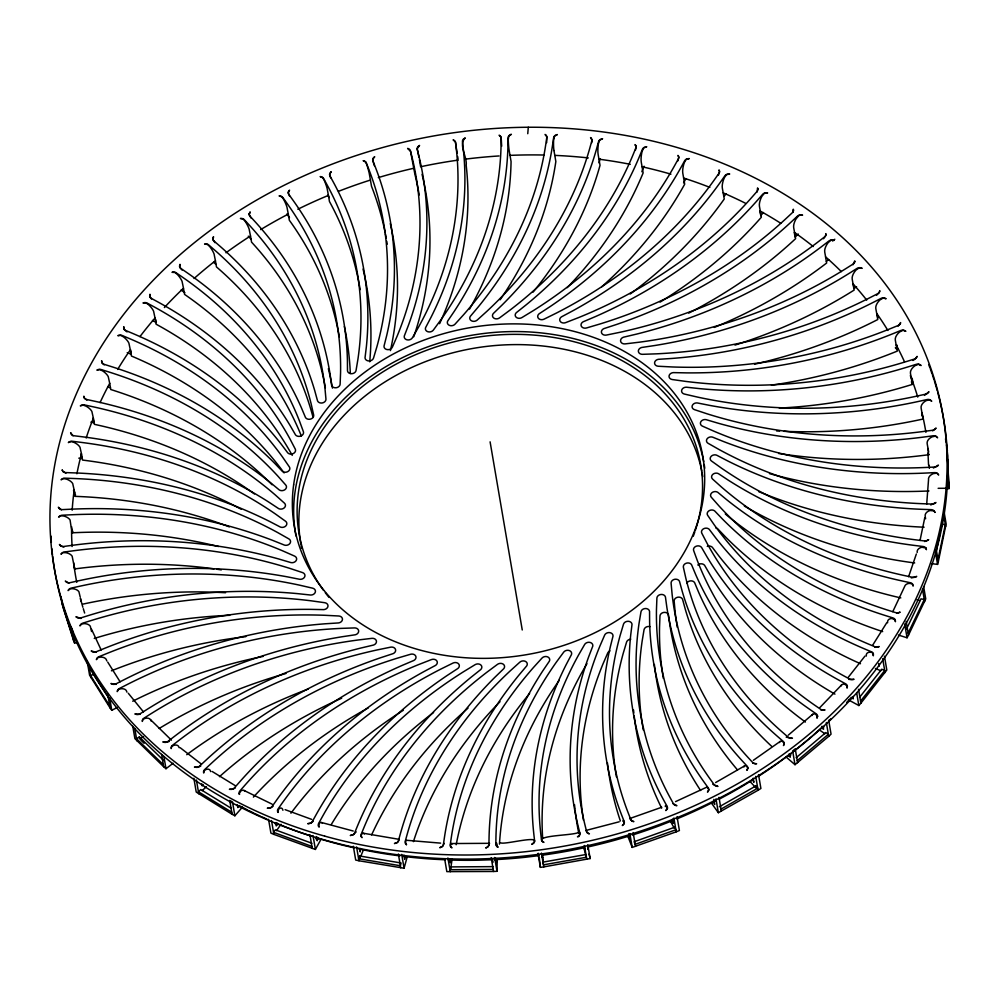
<?xml version="1.0" encoding="UTF-8"?>
<svg xmlns="http://www.w3.org/2000/svg" width="999" height="999" viewBox="0 0 999 999"><rect width="100%" height="100%" fill="white"/><g stroke="black" fill="none" stroke-linecap="round" stroke-linejoin="round"><path stroke-width="1.5" d="M218.556 546.528A430.032 344.343 -9.7 0 0 72.627 532.779L72.627 531.043M63.948 547.027L60.714 545.953L59.416 544.443L60.702 545.841A4.333 3.472 -9.7 0 0 63.849 546.453L70.991 545.491A437 349.912 -9.7 0 1 278.871 559.028L291.009 562.612A4.333 3.472 -9.7 0 0 296.228 560.464A4.333 3.472 -9.7 0 0 294.655 556.131L282.63 550.836A430.057 344.368 -9.7 0 0 69.53 514.86L62.375 515.209A4.333 3.472 -9.7 0 0 59.303 516.383L58.604 517.132L61.001 515.721L63.936 516.058A11.701 6.931 1 0 1 70.08 519.992L71.553 529.895A431.181 345.267 -9.7 0 0 72.115 546.515M123.726 328.559L123.739 326.648L124.151 329.458L127.048 331.905M873.326 653.783L873.301 655.606L873.326 653.783A4.333 3.472 -9.7 0 0 871.353 651.76L865.196 649.175A437 349.912 -9.7 0 1 715.958 538.236L709.265 529.37A4.333 3.472 -9.7 0 0 703.708 528.708A4.333 3.472 -9.7 0 0 701.773 533.154L707.105 543.419A430.057 344.368 -9.7 0 0 844.055 675.998L849.787 679.12A4.333 3.472 -9.7 0 0 852.984 679.582L854.07 679.27L848.825 679.432M492.944 862.487L492.969 861.088M444.73 859.34L446.828 871.628L493.556 871.478L497.002 871.303L497.227 858.603M946.09 488.736L949 488.586L947.077 448.052M854.732 261.9L854.757 260.876L853.046 264.735M249.263 213.686L250.175 211.888L249.226 214.673L250.936 217.944M712.749 784.215A11.701 2.56 62.9 0 1 713.736 784.752L717.981 786.388L716.857 786.275A4.333 3.472 -9.7 0 1 714.26 784.777L710.764 779.932A430.057 344.368 -9.7 0 1 656.468 609.502L656.905 598.039A4.333 3.472 -9.7 0 1 660.851 594.492A4.333 3.472 -9.7 0 1 665.434 596.952L666.882 607.529A437 349.912 -9.7 0 0 742.931 761.613L747.065 766.096A4.333 3.472 -9.7 0 1 747.789 768.656L746.852 770.354L747.864 767.919L746.415 766.146A11.701 3.234 57.7 0 0 743.993 766.932M527.759 133.716L528.296 127.248M793.518 210.215L793.306 209.216L793.056 212.2M926.697 504.145L928.521 479.882A11.701 6.931 1 0 1 933.316 473.613L936.75 473.164L938.685 475.012L937.599 473.501A4.333 3.472 -9.7 0 0 934.564 472.627L927.409 472.977A437 349.912 -9.7 0 1 724.025 441.733L712.512 437.112A4.333 3.472 -9.7 0 0 707.092 438.823A4.333 3.472 -9.7 0 0 708.079 443.294L719.255 449.625A430.057 344.368 -9.7 0 0 924.887 503.808L931.992 504.07A4.333 3.472 -9.7 0 0 935.176 503.146L935.963 502.497L930.756 504.945M229.358 526.885A430.032 344.343 -9.7 0 0 75.25 496.353L75.474 494.617M61.401 509.865L58.342 507.23L59.441 508.741A4.333 3.472 -9.7 0 0 62.462 509.615L69.63 509.265A437 349.912 -9.7 0 1 273.002 540.509L284.528 545.129A4.333 3.472 -9.7 0 0 289.947 543.419A4.333 3.472 -9.7 0 0 288.948 538.948L277.784 532.617A430.057 344.368 -9.7 0 0 72.153 478.434L65.035 478.171A4.333 3.472 -9.7 0 0 61.863 479.095L61.076 479.795L63.661 478.571L66.596 479.158A11.701 6.781 8.3 0 1 72.702 483.541L74.188 490.209L73.751 493.481A431.181 345.267 -9.7 0 0 72.165 510.189M74.75 492.12L74.351 494.917L73.564 490.309M493.256 866.633L450.324 866.907L449.912 869.704L493.206 869.43M452.122 859.04L450.674 868.955L450.324 866.907M847.339 686.038L847.077 687.836L847.339 686.038A4.333 3.472 -9.7 0 0 845.654 683.84L839.922 680.706A437 349.912 -9.7 0 1 706.98 556.83L701.523 547.377A4.333 3.472 -9.7 0 0 696.128 546.241A4.333 3.472 -9.7 0 0 693.643 550.536L697.589 561.276A430.057 344.368 -9.7 0 0 815.584 705.794L820.841 709.415A4.333 3.472 -9.7 0 0 823.938 710.164L825.049 709.939L820.941 710.002M931.38 563.623L937.561 564.398L938.323 561.625L946.115 523.788L944.018 511.5M288.424 191.858L289.548 190.135L288.274 192.832L289.635 196.254M591.67 142.882L591.92 141.421M140.21 714.347L134.865 713.91L136.888 714.547A4.333 3.472 -9.7 0 0 140.11 713.773L145.966 710.077A437 349.912 -9.7 0 1 342.095 636.75L355.282 634.777A4.333 3.472 -9.7 0 0 358.653 630.869A4.333 3.472 -9.7 0 0 354.558 627.921L340.434 628.408A430.057 344.368 -9.7 0 0 125.712 685.277L119.455 688.473A4.333 3.472 -9.7 0 0 117.407 690.696L117.245 691.608L118.406 689.522L120.842 688.773A11.701 6.531 -35.8 0 1 126.299 690.546L126.948 692.157M924.749 517.807L920.017 540.496M673.064 803.708L676.91 805.681L675.824 805.519A4.333 3.472 -9.7 0 1 673.463 803.795L670.641 798.638A430.057 344.368 -9.7 0 1 639.073 623.201L640.996 611.75A4.333 3.472 -9.7 0 1 645.342 608.528A4.333 3.472 -9.7 0 1 649.55 611.388L649.612 622.115A437 349.912 -9.7 0 0 704.745 783.016L708.241 787.861A4.333 3.472 -9.7 0 1 708.628 790.496L707.479 792.132L708.815 789.759L707.717 787.836A11.701 2.56 62.9 0 0 706.068 787.487L675.536 801.635M936.2 551.61L940.022 533.478M940.658 530.457L941.932 524.413L945.366 524.537L937.974 559.577M900.374 323.601L900.636 322.59L898.151 326.124M65.959 473.164L62.999 471.553L62.1 469.855L62.974 471.453A4.333 3.472 -9.7 0 0 65.859 472.589L72.964 472.839A437 349.912 -9.7 0 1 269.605 521.453L280.382 527.06A4.333 3.472 -9.7 0 0 285.951 525.811A4.333 3.472 -9.7 0 0 285.552 521.241L275.349 513.936A430.057 344.368 -9.7 0 0 79.445 442.157L72.465 441.283A4.333 3.472 -9.7 0 0 69.206 441.933L68.344 442.569L71.079 441.57L73.988 442.382A11.701 6.568 15.5 0 1 79.995 447.24L81.481 453.933L80.619 457.18A431.181 345.267 -9.7 0 0 76.898 473.776M635.551 149.987L636.026 146.329L635.014 144.593L635.651 145.417M401.123 862.986L400.362 865.758L358.604 858.715L359.715 856.006L399.588 862.736M353.321 846.228L355.694 860.052L358.953 860.763L404.071 868.218L407.167 857.03M598.975 162.849L600.137 158.654M817.532 716.146L817.032 717.931L817.532 716.146A4.333 3.472 -9.7 0 0 816.146 713.798L810.901 710.177A437 349.912 -9.7 0 1 695.729 574.7L691.57 564.772A4.333 3.472 -9.7 0 0 686.388 563.174A4.333 3.472 -9.7 0 0 683.378 567.257L685.876 578.371A430.057 344.368 -9.7 0 0 783.641 733.254L788.361 737.324A4.333 3.472 -9.7 0 0 791.32 738.336L792.444 738.211L787.587 737.462A11.701 3.859 52.5 0 0 786.188 737.187M200.737 766.108L197.765 767.319L194.443 767.095L196.616 767.369A4.333 3.472 -9.7 0 0 199.613 766.071L204.483 761.525A437 349.912 -9.7 0 1 380.519 657.767L393.107 653.633A4.333 3.472 -9.7 0 0 395.467 649.313A4.333 3.472 -9.7 0 0 390.634 647.165L376.723 650.024A430.057 344.368 -9.7 0 0 177.984 741.083L172.602 745.217A4.333 3.472 -9.7 0 0 171.141 747.702L171.204 748.601L171.753 746.415L173.814 745.329A11.701 5.857 -49.2 0 1 178.609 746.39L179.121 747.689M116.196 684.39L110.901 683.503L112.812 684.315A4.333 3.472 -9.7 0 0 116.096 683.803L122.34 680.606A437 349.912 -9.7 0 1 325.349 623.776L338.611 622.926A4.333 3.472 -9.7 0 0 342.457 619.305A4.333 3.472 -9.7 0 0 338.798 615.996L324.787 615.284A430.057 344.368 -9.7 0 0 105.569 654.02L98.988 656.693A4.333 3.472 -9.7 0 0 96.678 658.753L96.404 659.652L97.84 657.654L100.437 657.105A11.701 6.756 -28.7 0 1 106.144 659.265L106.806 660.913M916.333 554.02L908.615 576.66M489.023 845.029L487.637 847.09L485.676 847.976L487.624 846.977A4.333 3.472 -9.7 0 0 488.936 844.455L489.035 838.648A437 349.912 -9.7 0 1 542.782 670.891L549.363 661.176A4.333 3.472 -9.7 0 0 547.639 656.892A4.333 3.472 -9.7 0 0 542.045 658.029L533.379 667.594A430.057 344.368 -9.7 0 0 451.098 838.898L450.249 844.692A4.333 3.472 -9.7 0 0 451.148 847.214L451.96 847.851L450.599 846.64L450.574 844.48A11.701 1.773 -87.9 0 1 451.935 844.28M629.957 818.531A11.701 1.149 72.8 0 1 630.481 819.255L631.955 821.028L633.903 821.578L632.866 821.428A4.333 3.472 -9.7 0 1 630.731 819.392L628.621 813.985A430.057 344.368 -9.7 0 1 620.142 635.451L623.513 624.15A4.333 3.472 -9.7 0 1 628.234 621.291A4.333 3.472 -9.7 0 1 632.005 624.5L630.681 635.264A437 349.912 -9.7 0 0 664.298 801.223L667.12 806.38A4.333 3.472 -9.7 0 1 667.157 809.053L665.821 810.576L667.469 808.328L666.72 806.293A11.701 1.861 67.9 0 0 665.309 806.593M677.934 160.839L678.783 157.23L677.984 155.394L678.521 156.281A4.333 3.472 -9.7 0 1 678.371 158.853L675.361 164.286A430.057 344.368 -9.7 0 1 533.578 310.464L521.878 317.595A4.333 3.472 -9.7 0 1 516.246 317.307A4.333 3.472 -9.7 0 1 516.296 312.699L526.098 304.882A437 349.912 -9.7 0 0 640.072 154.995L642.382 149.375A4.333 3.472 -9.7 0 1 644.555 147.228L646.753 146.753L643.656 147.964L642.082 151.398A11.701 3.134 -77.9 0 0 641.233 161.963L643.131 172.914A437 349.912 -9.7 0 1 567.182 287.687M915.221 359.003L917.082 356.393L916.682 357.28A4.333 3.472 -9.7 0 1 914.147 359.128L907.304 361.263A430.057 344.368 -9.7 0 1 685.988 381.443L672.252 379.533A4.333 3.472 -9.7 0 1 669.068 375.924A4.333 3.472 -9.7 0 1 673.326 372.615L686.525 372.877A437 349.912 -9.7 0 0 894.18 333.191L900.761 330.507A4.333 3.472 -9.7 0 1 904.07 330.282L905.856 331.268L903.009 330.294L899.637 331.955A11.701 6.756 -28.7 0 0 895.304 340.122L897.252 351.111A437 349.912 -9.7 0 1 771.415 385.189M72.989 435.801L70.629 432.692L71.291 434.378A4.333 3.472 -9.7 0 0 73.988 435.751L80.969 436.613A437 349.912 -9.7 0 1 268.731 502.06L278.634 508.603A4.333 3.472 -9.7 0 0 284.29 507.817A4.333 3.472 -9.7 0 0 284.478 503.196L275.362 495.017A430.057 344.368 -9.7 0 0 91.321 406.406L84.553 404.945A4.333 3.472 -9.7 0 0 81.256 405.319L80.32 405.881L83.179 405.107L86.039 406.156A11.701 6.269 22.3 0 1 91.883 411.463L93.369 418.194L92.095 421.366A431.181 345.267 -9.7 0 0 86.176 437.987M419.205 194.967A430.032 344.343 -9.7 0 0 414.922 174.388L410.564 151.436L407.629 148.401L408.628 148.739A4.333 3.472 -9.7 0 1 410.464 150.849L411.85 156.443A430.057 344.368 -9.7 0 1 397.152 336.114L392.357 347.165A4.333 3.472 -9.7 0 1 387.337 349.625A4.333 3.472 -9.7 0 1 384.028 346.079L386.725 335.414A437 349.912 -9.7 0 0 375 166.209L372.889 160.802A4.333 3.472 -9.7 0 1 373.189 158.129L374.712 156.706L372.827 159.178L373.464 162.787A11.701 1.161 72.7 0 1 374.375 165.722M752.796 763.124L756.618 763.773L755.494 763.798A4.333 3.472 -9.7 0 1 752.697 762.537L748.576 758.054A430.057 344.368 -9.7 0 1 672.127 594.505L671.091 583.154A4.333 3.472 -9.7 0 1 674.587 579.32A4.333 3.472 -9.7 0 1 679.495 581.356L682.317 591.67A437 349.912 -9.7 0 0 778.446 737.237L783.166 741.32A4.333 3.472 -9.7 0 1 784.227 743.78L783.503 745.554L784.178 743.056L782.404 741.445A11.701 3.859 52.4 0 0 779.532 742.544M360.627 856.68L363.449 849.812M641.845 171.716L644.093 166.234M898.426 635.064L907.055 637.774L908.503 635.152L925.736 598.876L923.638 586.588M757.155 191.97L757.567 187.887L757.879 188.861M398.951 840.371L397.465 842.407L394.443 843.543L396.591 842.969A4.333 3.472 -9.7 0 0 398.476 840.571L400.062 834.827A437 349.912 -9.7 0 1 494.93 677.235L503.758 668.693A4.333 3.472 -9.7 0 0 503.209 664.148A4.333 3.472 -9.7 0 0 497.527 664.323L486.725 672.364A430.057 344.368 -9.7 0 0 363.499 828.658L361.188 834.277A4.333 3.472 -9.7 0 0 361.401 836.937L362.025 837.649L361.026 835.664L361.8 834.103A11.701 3.134 -77.8 0 1 364.26 834.04M906.355 629.345L921.003 598.838L924.275 599.537L908.153 633.104M718.356 175.325L719.555 171.778L718.98 169.93L719.417 170.817A4.333 3.472 -9.7 0 1 718.918 173.376L715.247 178.571A430.057 344.368 -9.7 0 1 556.455 313.037L543.993 319.193A4.333 3.472 -9.7 0 1 538.473 318.406A4.333 3.472 -9.7 0 1 539.11 313.798L549.8 306.805A437 349.912 -9.7 0 0 681.63 166.259L684.627 160.814A4.333 3.472 -9.7 0 1 687.062 158.853L689.285 158.579L686.088 159.515L684.203 162.812A11.701 3.759 -72.6 0 0 682.792 173.202L684.69 184.178A437 349.912 -9.7 0 1 601.698 286.838M892.794 611.638L904.669 586.438A11.701 6.269 22.3 0 1 909.09 583.354L912.149 583.778L913.173 586.076L912.736 584.328A4.333 3.472 -9.7 0 0 910.264 582.717L903.483 581.256A437 349.912 -9.7 0 1 726.673 499.7L717.744 492.295A4.333 3.472 -9.7 0 0 712.062 492.607A4.333 3.472 -9.7 0 0 711.276 497.215L719.218 506.193A430.057 344.368 -9.7 0 0 889.36 610.651L895.866 612.687A4.333 3.472 -9.7 0 0 899.162 612.599L900.161 612.112L896.99 613.211M457.092 153.172L455.407 142.008L453.109 139.872L454.07 140.31A4.333 3.472 -9.7 0 1 455.594 142.582L456.243 148.314A430.057 344.368 -9.7 0 1 418.531 327.135L412.375 337.799A4.333 3.472 -9.7 0 1 407.093 339.847A4.333 3.472 -9.7 0 1 404.295 336.014L408.329 325.549A437 349.912 -9.7 0 0 418.631 154.957L417.232 149.363A4.333 3.472 -9.7 0 1 417.882 146.703L419.568 145.417L417.22 148.764L418.931 157.243M80.944 618.481L75.924 616.733L77.56 617.844A4.333 3.472 -9.7 0 0 80.844 617.894L87.687 615.771A437 349.912 -9.7 0 1 297.714 593.643L310.701 595.042A4.333 3.472 -9.7 0 0 315.334 592.082A4.333 3.472 -9.7 0 0 312.662 588.186L299.363 585.114A430.057 344.368 -9.7 0 0 78.372 586.525L71.341 588.074A4.333 3.472 -9.7 0 0 68.594 589.722L68.107 590.609L70.055 588.823L72.877 588.698A11.701 7.005 -13.9 0 1 78.921 591.72L80.207 597.077M317.607 837.399L317.232 840.758L316.521 836.588M268.556 819.317L270.916 833.141L273.888 834.39L315.397 849.437L321.253 838.848M683.578 182.867L685.776 178.883M586.95 663.686L581.568 673.026A430.032 344.343 -9.7 0 0 542.657 838.361M886.675 622.852L872.664 645.204M932.654 430.856L936.075 428.047L935.476 428.858A4.333 3.472 -9.7 0 1 932.554 430.269L925.424 431.218A430.057 344.368 -9.7 0 1 707.18 413.848L694.455 409.64A4.333 3.472 -9.7 0 1 692.319 405.494A4.333 3.472 -9.7 0 1 697.265 402.934L709.902 405.432A437 349.912 -9.7 0 0 920.004 401.111L927.035 399.563A4.333 3.472 -9.7 0 1 930.269 399.9L931.742 401.173L929.282 399.725L925.811 400.799A11.701 7.005 -13.9 0 0 921.115 408.042L923.064 419.031A437 349.912 -9.7 0 1 784.128 431.306M501.71 146.179A11.701 1.049 87.2 0 1 501.348 140.197L500.998 137.238L499.1 135.215L499.987 135.727A4.333 3.472 -9.7 0 1 501.198 138.124L501.098 143.931A430.057 344.368 -9.7 0 1 440.771 319.955L433.329 330.12A4.333 3.472 -9.7 0 1 427.859 331.73A4.333 3.472 -9.7 0 1 425.586 327.647L430.919 317.495A437 349.912 -9.7 0 0 463.124 147.39L462.475 141.658A4.333 3.472 -9.7 0 1 463.449 139.048L465.284 137.899C457.917 144.418 467.47 157.03 466.183 165.31A437 349.912 -9.7 0 1 439.61 323.676M104.171 364.885L101.848 362.587L101.623 360.689L101.823 362.475A4.333 3.472 -9.7 0 0 104.071 364.31L110.564 366.346A437 349.912 -9.7 0 1 274.488 463.124L282.342 471.303A4.333 3.472 -9.7 0 0 287.999 471.478A4.333 3.472 -9.7 0 0 289.373 466.933L282.692 457.242A430.057 344.368 -9.7 0 0 128.297 338.087L122.153 335.489A4.333 3.472 -9.7 0 0 118.881 335.289L117.832 335.689L120.842 335.402L123.514 336.913A11.701 5.482 35.2 0 1 128.883 343.082L130.332 349.862L128.297 352.809A431.181 345.267 -9.7 0 0 117.645 369.443M276.81 822.614L277.16 824.662L276.273 825.911L275.924 823.863M276.548 830.619L281.019 824.275M724.2 196.328L725.986 193.794M848.688 699.999L858.84 705.531L860.901 703.171L886.812 670.042L884.452 656.218M796.615 217.982L799.337 215.272L802.597 215.147L800.411 214.872A4.333 3.472 -9.7 0 0 797.414 216.171L792.544 220.717A437 349.912 -9.7 0 1 616.52 324.475L603.92 328.609A4.333 3.472 -9.7 0 0 601.573 332.929A4.333 3.472 -9.7 0 0 606.393 335.077L620.317 332.217A430.057 344.368 -9.7 0 0 819.043 241.159L824.437 237.025A4.333 3.472 -9.7 0 0 825.898 234.54L825.823 233.641L825.711 235.627L823.538 238.761M68.931 583.104L65.297 581.093L66.771 582.342A4.333 3.472 -9.7 0 0 70.005 582.679L77.023 581.131A437 349.912 -9.7 0 1 287.138 576.81L299.775 579.308A4.333 3.472 -9.7 0 0 304.72 576.748A4.333 3.472 -9.7 0 0 302.585 572.602L289.86 568.394A430.057 344.368 -9.7 0 0 71.616 551.023L64.473 551.972A4.333 3.472 -9.7 0 0 61.551 553.384L60.951 554.195L63.149 552.609L66.034 552.709A11.701 7.005 -6.4 0 1 72.153 556.181L74.7 568.931A430.032 344.343 -9.7 0 1 214.061 568.843M864.959 656.106L848.251 677.31M933.416 468.032L938.423 465.109L937.724 465.859A4.333 3.472 -9.7 0 1 934.664 467.033L927.497 467.382A430.057 344.368 -9.7 0 1 714.397 431.406L702.384 426.111A4.333 3.472 -9.7 0 1 700.811 421.778A4.333 3.472 -9.7 0 1 706.018 419.63L718.169 423.214A437 349.912 -9.7 0 0 926.048 436.75L933.178 435.789A4.333 3.472 -9.7 0 1 936.325 436.401L937.611 437.799L935.414 436.138L931.942 436.9A11.701 7.005 -6.5 0 0 927.159 443.668L928.583 451.598M859.702 697.19L881.73 669.255L884.702 670.504L860.551 701.123M546.678 142.657A11.701 1.773 -87.9 0 1 546.765 139.61L546.728 136.638L545.079 134.44L545.891 135.027A4.333 3.472 -9.7 0 1 546.778 137.55L545.929 143.344A430.057 344.368 -9.7 0 1 463.661 314.648L454.995 324.213A4.333 3.472 -9.7 0 1 449.388 325.349A4.333 3.472 -9.7 0 1 447.677 321.066L454.245 311.351A437 349.912 -9.7 0 0 508.004 143.594L508.104 137.787A4.333 3.472 -9.7 0 1 509.415 135.265L511.363 134.266L508.741 136.189L508.241 139.86A11.701 1.049 87.2 0 0 509.178 150.574L511.063 161.513A437 349.912 -9.7 0 1 469.567 309.091M123.714 328.459A4.333 3.472 -9.7 0 0 125.687 330.482L131.831 333.067A437 349.912 -9.7 0 1 281.081 444.006L287.774 452.872A4.333 3.472 -9.7 0 0 293.331 453.534A4.333 3.472 -9.7 0 0 295.267 449.088L289.922 438.823A430.057 344.368 -9.7 0 0 152.984 306.243L147.253 303.122A4.333 3.472 -9.7 0 0 144.043 302.66L142.969 302.972L146.004 302.922L148.526 304.658A11.701 4.995 41.2 0 1 153.596 311.226L155.02 318.032L152.622 320.816A431.181 345.267 -9.7 0 0 139.972 336.588M238.811 806.38L237.787 807.554L237.312 804.782M193.868 778.246L196.229 792.07L232.105 814.272L234.865 815.783L242.457 807.117M760.614 215.722L763.411 212.537M853.296 696.478L851.922 698.051L853.296 698.801L852.946 696.753M841.707 684.814L820.004 707.417M313.149 821.29L311.001 823.076L307.754 823.7L309.977 823.388A4.333 3.472 -9.7 0 0 312.4 821.428L315.409 815.983A437 349.912 -9.7 0 1 447.24 675.436L457.929 668.443A4.333 3.472 -9.7 0 0 458.566 663.836A4.333 3.472 -9.7 0 0 453.047 663.049L440.584 669.205A430.057 344.368 -9.7 0 0 281.78 803.671L278.122 808.865A4.333 3.472 -9.7 0 0 277.635 811.538L278.059 812.399L277.635 811.538M846.665 702.509L851.385 697.29M591.982 140.222L590.546 137.575L591.271 138.237A4.333 3.472 -9.7 0 1 591.82 140.834L590.234 146.578A430.057 344.368 -9.7 0 1 486.925 311.276L477.135 320.13A4.333 3.472 -9.7 0 1 471.466 320.791A4.333 3.472 -9.7 0 1 470.317 316.358L478.059 307.168A437 349.912 -9.7 0 0 552.784 143.594L553.633 137.8A4.333 3.472 -9.7 0 1 555.244 135.365L557.305 134.553L554.495 136.239L553.621 139.86A11.701 1.748 -88 0 0 553.958 150.524M151.486 298.988L149.713 296.316L149.962 294.418L149.713 296.316A4.333 3.472 -9.7 0 0 151.386 298.401L157.118 301.536A437 349.912 -9.7 0 1 290.047 425.412L295.504 434.865A4.333 3.472 -9.7 0 0 300.899 436.001A4.333 3.472 -9.7 0 0 303.396 431.705L299.45 420.966A430.057 344.368 -9.7 0 0 181.443 276.448L176.199 272.827A4.333 3.472 -9.7 0 0 173.102 272.078L171.99 272.302L175.025 272.515L177.385 274.463A11.701 4.446 47 0 1 182.08 281.393L183.479 288.236L180.769 290.809A431.181 345.267 -9.7 0 0 164.373 307.542M203.346 784.789L202.173 785.876L201.823 783.84M202.16 790.634L206.393 786.688M798.313 234.053L795.079 237.075L794.292 232.467M823.101 726.435L823.576 729.208L822.314 728.333L823.875 726.885M785.813 756.767L795.004 764.697L828.708 736.363L831.056 734.165L828.695 720.341M812.587 714.385L788.248 735.189M813.124 735.252L822.689 726.61M924.674 541.533L928.695 539.672L927.821 540.309A4.333 3.472 -9.7 0 1 924.574 540.958L917.594 540.084A430.057 344.368 -9.7 0 1 721.69 468.306L711.475 461.001A4.333 3.472 -9.7 0 1 711.076 456.431A4.333 3.472 -9.7 0 1 716.658 455.182L727.422 460.789A437 349.912 -9.7 0 0 924.063 509.403L931.18 509.652A4.333 3.472 -9.7 0 1 934.053 510.789L934.927 512.4L934.053 510.789M273.064 806.268L270.617 807.891L267.307 808.228L269.543 808.116A4.333 3.472 -9.7 0 0 272.19 806.355L275.861 801.161A437 349.912 -9.7 0 1 424.1 671.503L435.552 665.396A4.333 3.472 -9.7 0 0 436.775 660.826A4.333 3.472 -9.7 0 0 431.431 659.59L418.344 664.697A430.057 344.368 -9.7 0 0 244.268 785.963L239.985 790.858A4.333 3.472 -9.7 0 0 239.161 793.493L239.473 794.355L239.161 793.493M796.166 757.692L825.823 732.567L828.358 734.315L797.252 760.651M876.51 295.317L879.207 292.582L879.782 290.634L879.632 291.658A4.333 3.472 -9.7 0 1 877.572 293.768L871.328 296.965A430.057 344.368 -9.7 0 1 656.605 353.833L642.469 354.32A4.333 3.472 -9.7 0 1 638.373 351.373A4.333 3.472 -9.7 0 1 641.758 347.465L654.944 345.492A437 349.912 -9.7 0 0 851.073 272.165L856.917 268.469A4.333 3.472 -9.7 0 1 860.139 267.695L862.174 268.331L859.053 267.907L855.931 270.13A11.701 6.219 -42.6 0 0 852.197 279.108L854.133 290.085A437 349.912 -9.7 0 1 734.977 345.092M635.639 145.305A4.333 3.472 -9.7 0 1 635.851 147.964L633.541 153.584A430.057 344.368 -9.7 0 1 510.314 309.877L499.512 317.919A4.333 3.472 -9.7 0 1 493.831 318.094A4.333 3.472 -9.7 0 1 493.281 313.549L502.097 305.007A437 349.912 -9.7 0 0 596.965 147.415L598.551 141.671A4.333 3.472 -9.7 0 1 600.461 139.373L602.597 138.724L599.625 140.185L598.401 143.719A11.701 2.473 -83 0 0 598.126 154.383L600.024 165.335A437 349.912 -9.7 0 1 533.054 292.158M405.769 844.005L406.481 844.667L405.769 844.005A4.333 3.472 -9.7 0 1 405.207 841.408L406.793 835.664A430.057 344.368 -9.7 0 1 510.114 670.966L519.905 662.112A4.333 3.472 -9.7 0 1 525.574 661.45A4.333 3.472 -9.7 0 1 526.71 665.883L518.968 675.074A437 349.912 -9.7 0 0 444.255 838.648L443.406 844.442A4.333 3.472 -9.7 0 1 441.783 846.877L439.735 847.714L442.607 846.353L443.731 844.23A11.701 1.761 -87.9 0 1 444.205 843.381M182.068 270.08L179.72 267.17L180.007 264.323L179.52 266.209A4.333 3.472 -9.7 0 0 180.881 268.444L186.139 272.065A437 349.912 -9.7 0 1 301.298 407.542L305.469 417.47A4.333 3.472 -9.7 0 0 310.652 419.068A4.333 3.472 -9.7 0 0 313.661 414.985L311.151 403.871A430.057 344.368 -9.7 0 0 213.386 248.988L208.679 244.917A4.333 3.472 -9.7 0 0 205.719 243.906L204.595 244.031L207.592 244.505L209.753 246.641A11.701 3.859 52.5 0 1 214.048 253.921L215.422 260.776L212.412 263.137A431.181 345.267 -9.7 0 0 194.068 278.509M832.542 240.996L834.814 239.248M132.792 726.335L134.89 738.623L163.711 766.757L165.984 768.718L173.139 763.224M826.323 261.401L828.671 259.603M793.506 750.212L795.241 748.875L797.602 762.699M789.972 755.119L790.321 757.167L789.185 756.181L790.921 754.857M780.019 741.545L753.333 760.326M790.709 753.633L778.958 762.362A442.857 354.608 -9.7 0 1 758.216 776.485M235.452 787.811L232.73 789.247L229.395 789.297L231.618 789.372A4.333 3.472 -9.7 0 0 234.453 787.836L238.749 782.941A437 349.912 -9.7 0 1 401.773 665.584L413.861 660.451A4.333 3.472 -9.7 0 0 415.671 655.968A4.333 3.472 -9.7 0 0 410.552 654.27L396.978 658.279A430.057 344.368 -9.7 0 0 209.553 765.022L204.683 769.555A4.333 3.472 -9.7 0 0 203.534 772.14L203.721 773.026L203.958 770.816L205.794 769.592A11.701 5.42 -55.4 0 1 210.202 770.354L210.677 771.628M911.313 577.934L916.72 576.411L915.783 576.923A4.333 3.472 -9.7 0 1 912.487 577.297L905.706 575.836A430.057 344.368 -9.7 0 1 721.678 487.225L712.549 479.045A4.333 3.472 -9.7 0 1 712.749 474.425A4.333 3.472 -9.7 0 1 718.406 473.638L728.308 480.182A437 349.912 -9.7 0 0 916.058 545.629L923.039 546.49A4.333 3.472 -9.7 0 1 925.736 547.864L926.398 549.55L925.736 547.864M214.947 242.645L212.912 239.535L213.536 236.713L212.824 238.561A4.333 3.472 -9.7 0 0 213.873 240.921L218.581 245.005A437 349.912 -9.7 0 1 314.722 390.572L317.545 400.886A4.333 3.472 -9.7 0 0 322.452 402.922A4.333 3.472 -9.7 0 0 325.949 399.088L324.912 387.737A430.057 344.368 -9.7 0 0 248.451 224.188L244.33 219.705A4.333 3.472 -9.7 0 0 241.546 218.444L240.409 218.469L243.344 219.193L245.292 221.503A11.701 3.222 57.8 0 1 249.138 229.108L250.487 235.976L247.215 238.087A431.181 345.267 -9.7 0 0 225.974 252.784M163.736 760.564L139.348 736.95L136.526 738.736L163.361 764.71M143.506 736.6L139.698 738.998L139.348 736.95M856.605 286.813L854.02 288.449L853.233 283.841M711.538 803.258L718.343 812.699L758.079 790.234L760.901 788.461L758.541 774.637M744.392 766.008L715.621 782.554M753.171 779.67L741.745 786.638A442.857 354.608 -9.7 0 1 719.455 799.025M912.961 360.477L914.247 359.715M719.317 806.767L755.744 786.026L757.729 788.186L721.003 809.103M86.876 400.112L84.316 398.027L83.866 396.178L84.291 397.914A4.333 3.472 -9.7 0 0 86.776 399.525L93.556 400.986A437 349.912 -9.7 0 1 270.354 482.542L279.283 489.947A4.333 3.472 -9.7 0 0 284.977 489.635A4.333 3.472 -9.7 0 0 285.764 485.027L277.809 476.048A430.057 344.368 -9.7 0 0 107.667 371.591L101.174 369.555A4.333 3.472 -9.7 0 0 97.877 369.642L96.878 370.167L99.825 369.593L102.597 370.879A11.701 5.907 28.9 0 1 108.242 376.623L109.715 383.379L108.054 386.451A431.181 345.267 -9.7 0 0 100.062 402.609M249.238 213.586A4.333 3.472 -9.7 0 0 249.975 216.146L254.096 220.629A437 349.912 -9.7 0 1 330.145 374.712L331.606 385.289A4.333 3.472 -9.7 0 0 336.176 387.749A4.333 3.472 -9.7 0 0 340.122 384.203L340.572 372.739A430.057 344.368 -9.7 0 0 286.263 202.31L282.767 197.465A4.333 3.472 -9.7 0 0 280.182 195.966L279.071 195.904L281.893 196.865L283.616 199.338A11.701 2.56 62.9 0 1 286.975 207.205L288.286 214.111L284.79 215.934A431.181 345.267 -9.7 0 0 260.689 229.608M318.531 826.073L319.056 826.847L318.531 826.073A4.333 3.472 -9.7 0 1 318.669 823.388L321.666 817.956A430.057 344.368 -9.7 0 1 463.461 671.778L475.149 664.647A4.333 3.472 -9.7 0 1 480.794 664.934A4.333 3.472 -9.7 0 1 480.744 669.542L470.929 677.359A437 349.912 -9.7 0 0 356.955 827.247L354.657 832.866A4.333 3.472 -9.7 0 1 352.472 835.014L350.287 835.501L353.446 834.627L355.257 832.691A11.701 3.134 -77.9 0 1 356.231 831.905M87.213 661.313L89.573 675.137L110.09 707.966L111.776 710.301L117.308 707.467M715.434 801.111L701.885 807.804A442.857 354.608 -9.7 0 1 676.872 818.905M924.475 395.404L928.945 391.72L928.433 392.52A4.333 3.472 -9.7 0 1 925.686 394.168L918.668 395.716A430.057 344.368 -9.7 0 1 697.677 397.127L684.377 394.056A4.333 3.472 -9.7 0 1 681.693 390.159A4.333 3.472 -9.7 0 1 686.325 387.2L699.312 388.599A437 349.912 -9.7 0 0 909.34 366.471L916.183 364.348A4.333 3.472 -9.7 0 1 919.467 364.398L921.115 365.534L918.443 364.31L915.009 365.684A11.701 6.918 -21.4 0 0 910.464 373.401L912.412 384.39A437 349.912 -9.7 0 1 779.295 408.104M168.157 741.87L169.268 741.408M288.411 191.746A4.333 3.472 -9.7 0 0 288.798 194.38L292.282 199.226A437 349.912 -9.7 0 1 347.415 360.127L347.49 370.854A4.333 3.472 -9.7 0 0 351.685 373.713A4.333 3.472 -9.7 0 0 356.044 370.492L357.954 359.041A430.057 344.368 -9.7 0 0 326.398 183.604L323.576 178.446A4.333 3.472 -9.7 0 0 321.216 176.723L320.13 176.611L322.814 177.772L324.288 180.382A11.701 1.861 67.9 0 1 327.135 188.486L328.421 195.392L324.725 196.928A431.181 345.267 -9.7 0 0 297.852 209.241M627.572 835.576L632.217 847.414L676.236 831.817L679.407 830.531L677.047 816.707M672.614 820.629L659.815 825.624A442.857 354.608 -9.7 0 1 632.242 835.089M661.725 807.254L629.657 818.568M330.632 177.797L329.633 174.276L331.218 171.678L329.895 173.302A4.333 3.472 -9.7 0 0 329.92 175.861L332.742 181.019A437 349.912 -9.7 0 1 366.346 346.978L365.035 357.742A4.333 3.472 -9.7 0 0 368.806 360.951A4.333 3.472 -9.7 0 0 373.514 358.092L376.885 346.79A430.057 344.368 -9.7 0 0 368.406 168.257L366.296 162.849A4.333 3.472 -9.7 0 0 364.185 160.926L363.137 160.714L365.671 162.1L366.87 164.835A11.701 1.149 72.8 0 1 369.193 173.127L370.429 180.057L366.583 181.281A431.181 345.267 -9.7 0 0 338.486 191.333M60.951 596.715L62.937 607.092L73.576 640.484L74.6 643.094L77.373 642.232M378.309 177.597L380.894 176.835A431.181 345.267 -9.7 0 1 409.927 169.143L413.873 168.244M629.283 835.988L615.996 839.909A442.857 354.608 -9.7 0 1 587.562 847.052M619.168 821.802L586.063 830.419L586.975 832.542L589.41 833.84L588.399 833.503A4.333 3.472 -9.7 0 1 586.563 831.393L585.177 825.798A430.057 344.368 -9.7 0 1 599.875 646.128L604.67 635.077A4.333 3.472 -9.7 0 1 609.69 632.617A4.333 3.472 -9.7 0 1 612.999 636.163L610.314 646.828A437 349.912 -9.7 0 0 622.027 816.033L624.15 821.44A4.333 3.472 -9.7 0 1 623.838 824.113L622.327 825.549L624.263 823.413L623.888 821.303A11.701 1.149 72.7 0 0 622.989 821.365M538.011 853.533L540.372 867.357L543.806 866.895L590.147 858.553L587.774 844.729M579.295 831.905C576.648 835.901 531.031 834.739 543.931 842.407L542.969 841.932A4.333 3.472 -9.7 0 1 541.433 839.659L540.784 833.928A430.057 344.368 -9.7 0 1 578.508 655.107L584.665 644.442A4.333 3.472 -9.7 0 1 589.934 642.394A4.333 3.472 -9.7 0 1 592.744 646.228L588.711 656.693A437 349.912 -9.7 0 0 578.409 827.284L579.795 832.879A4.333 3.472 -9.7 0 1 579.145 835.539L577.472 836.837C580.481 837.462 579.895 830.856 579.345 832.666M584.527 847.701L570.928 850.499A442.857 354.608 -9.7 0 1 541.945 855.244M854.707 261.788A4.333 3.472 -9.7 0 1 852.946 264.148L847.09 267.844A430.057 344.368 -9.7 0 1 639.223 342.207L625.124 343.893A4.333 3.472 -9.7 0 1 620.641 341.333A4.333 3.472 -9.7 0 1 623.526 337.187L636.488 334.128A437 349.912 -9.7 0 0 823.588 245.092L828.983 240.946A4.333 3.472 -9.7 0 1 832.105 239.91L834.215 240.359L831.018 240.21L828.084 242.695A11.701 5.844 -49.2 0 0 824.724 252.035L825.599 256.868L828.208 259.203A431.181 345.267 -9.7 0 1 841.345 271.628M458.266 160.115L454.245 160.677A431.181 345.267 -9.7 0 0 424.612 165.909L420.641 166.733L420.017 163.124M465.134 159.166L469.155 158.679A431.181 345.267 -9.7 0 1 499.075 155.956M538.861 855.644L525.074 857.292A442.857 354.608 -9.7 0 1 494.33 859.664M167.17 742.157L162.812 741.895L164.947 742.444A4.333 3.472 -9.7 0 0 168.057 741.295L173.439 737.15A437 349.912 -9.7 0 1 360.552 648.114L373.514 645.054A4.333 3.472 -9.7 0 0 376.386 640.908A4.333 3.472 -9.7 0 0 371.903 638.349L357.804 640.034A430.057 344.368 -9.7 0 0 149.937 714.397L144.093 718.094A4.333 3.472 -9.7 0 0 142.32 720.454L142.283 721.415L143.132 719.218L145.392 718.293A11.701 6.231 -42.6 0 1 150.549 719.692L171.428 740.147M500.561 842.756C503.821 845.379 545.791 833.228 531.755 844.355L533.603 843.293A4.333 3.472 -9.7 0 0 534.565 840.584L533.916 834.852A437 349.912 -9.7 0 1 566.121 664.747L571.453 654.595A4.333 3.472 -9.7 0 0 569.18 650.511A4.333 3.472 -9.7 0 0 563.711 652.122L556.256 662.287A430.057 344.368 -9.7 0 0 495.929 838.311L495.829 844.118A4.333 3.472 -9.7 0 0 497.052 846.515L497.939 847.027L497.052 846.515M489.597 843.318L451.511 843.556M510.014 155.369L514.048 155.22A431.181 345.267 -9.7 0 1 543.931 155.032M492.782 859.714L478.958 860.189A442.857 354.608 -9.7 0 1 448.314 859.952M96.366 652.31L91.184 650.998L92.982 652.072A4.333 3.472 -9.7 0 0 96.266 651.735L102.847 649.05A437 349.912 -9.7 0 1 310.502 609.365L323.701 609.627A4.333 3.472 -9.7 0 0 327.959 606.331A4.333 3.472 -9.7 0 0 324.775 602.709L311.039 600.799A430.057 344.368 -9.7 0 0 89.723 620.978L82.892 623.114A4.333 3.472 -9.7 0 0 80.345 624.962L79.97 625.898L81.668 623.963L84.391 623.613A11.701 6.918 -21.4 0 1 90.285 626.211L91.571 631.53M938.136 488.311L946.09 488.261M874.987 647.34L879.195 646.553L878.158 646.952A4.333 3.472 -9.7 0 1 874.887 646.753L868.73 644.168A430.057 344.368 -9.7 0 1 714.347 524.999L707.667 515.322A4.333 3.472 -9.7 0 1 709.04 510.764A4.333 3.472 -9.7 0 1 714.685 510.939L722.539 519.118A437 349.912 -9.7 0 0 886.463 615.896L892.969 617.931A4.333 3.472 -9.7 0 1 895.204 619.767L895.404 621.553L895.204 619.767M553.958 150.562L554.795 155.369L558.791 155.569A431.181 345.267 -9.7 0 1 588.299 157.917M445.242 859.802L433.079 859.177A442.857 354.608 -9.7 0 1 402.872 856.33M440.634 843.131L407.055 840.321A11.701 2.473 -82.9 0 0 405.681 841.208L405.781 844.118M78.809 458.179L81.831 458.553L81.044 453.946M399.013 839.31L363.599 833.291M598.975 159.191L602.897 159.728A431.181 345.267 -9.7 0 1 630.282 164.311M399.85 855.918L387.937 854.27A442.857 354.608 -9.7 0 1 358.491 848.85M90.921 422.102L93.918 422.752L93.132 418.144M916.945 599.937L919.892 600.574M642.082 166.771L645.891 167.645A431.181 345.267 -9.7 0 1 670.941 174.163M354.108 847.826L344.031 845.504A442.857 354.608 -9.7 0 1 315.684 837.562M353.234 831.018L321.628 822.539M107.655 387L110.477 387.887M315.871 838.798L317.957 839.447M683.641 178.034L687.275 179.233A431.181 345.267 -9.7 0 1 709.852 187.375M311.488 836.175L301.835 832.979A442.857 354.608 -9.7 0 1 274.887 822.614M311.7 819.392L285.115 809.652M311.9 843.256L275.299 829.844L273.539 832.342L311.913 846.415M127.235 352.635L131.319 354.358L130.532 349.75M875.411 668.481L880.743 670.729M275.187 823.825L277.16 824.662M757.866 188.749A4.333 3.472 -9.7 0 1 757.055 191.383L752.759 196.279A430.057 344.368 -9.7 0 1 578.696 317.545L565.609 322.652A4.333 3.472 -9.7 0 1 560.252 321.416A4.333 3.472 -9.7 0 1 561.488 316.845L572.939 310.739A437 349.912 -9.7 0 0 721.178 181.081L724.837 175.886A4.333 3.472 -9.7 0 1 727.484 174.126L729.72 174.013L726.473 174.7L724.287 177.822A11.701 4.371 -67.1 0 0 722.314 188.037L723.189 192.857L726.623 194.368A431.181 345.267 -9.7 0 1 745.391 203.209M261.813 816.845L266.995 819.13M272.215 804.207L243.968 790.434M152.485 320.479L156.219 322.515L155.682 319.443M793.493 210.102A4.333 3.472 -9.7 0 1 792.357 212.687L787.487 217.22A430.057 344.368 -9.7 0 1 600.062 323.963L586.475 327.972A4.333 3.472 -9.7 0 1 581.368 326.273A4.333 3.472 -9.7 0 1 583.166 321.79L595.254 316.658A437 349.912 -9.7 0 0 758.291 199.3L762.574 194.405A4.333 3.472 -9.7 0 1 765.409 192.869L767.632 192.957L764.36 193.356L761.887 196.291A11.701 4.92 -61.4 0 0 759.427 206.256L760.301 211.076L763.486 212.874A431.181 345.267 -9.7 0 1 780.868 223.339M235.215 785.626L212.125 771.453M231.169 808.241L200.762 789.572L198.414 791.757L231.756 812.224M934.077 510.901L929.944 510.526A11.701 6.781 8.3 0 0 925.186 516.308L925.623 518.743M181.056 290.072L184.89 292.719M819.767 730.194L824.899 733.728M796.615 217.982A11.701 5.42 -55.4 0 0 793.681 227.672L794.567 232.492L797.477 234.565A431.181 345.267 -9.7 0 1 813.273 246.528M201.099 763.86L180.157 747.689M725.274 513.923L729.732 517.619A437 349.912 -9.7 0 0 900.811 597.902M925.761 547.976L921.827 547.24A11.701 6.568 15.4 0 0 917.182 552.522M213.586 262.312L215.896 264.298M497.065 846.628L496.003 843.905A11.701 1.049 87.2 0 1 496.803 843.705L497.065 844.929M140.809 740.072L144.131 743.293M248.289 236.176L251.298 239.448M750.049 781.505L755.082 786.975M853.084 283.941L855.356 286.501A431.181 345.267 -9.7 0 1 866.707 300.075M143.431 711.862L128.297 693.269M895.229 619.867L891.857 618.456A11.701 5.907 28.9 0 0 887.587 622.789M286.9 213.998L289.448 217.545M900.349 323.489A4.333 3.472 -9.7 0 1 898.051 325.549L891.47 328.221A430.057 344.368 -9.7 0 1 672.252 366.958L658.241 366.246A4.333 3.472 -9.7 0 1 654.582 362.937A4.333 3.472 -9.7 0 1 658.416 359.315L671.678 358.466A437 349.912 -9.7 0 0 874.687 301.636L880.943 298.439A4.333 3.472 -9.7 0 1 884.215 297.927L886.138 298.751L883.128 298.039L879.869 299.987A11.701 6.531 -35.8 0 0 875.811 308.579L876.697 313.411L878.608 316.171A431.181 345.267 -9.7 0 1 887.899 330.482M120.117 681.83L107.767 662.162M109.453 699.138L93.756 674.288L90.584 675.574L109.74 705.918M895.366 347.677L895.891 348.626M327.872 195.08L329.245 197.59M670.054 820.529L674.188 828.084M873.338 653.895L872.289 652.584L870.304 652.185A11.701 5.482 35.1 0 0 866.32 656.056M896.203 344.967L897.726 347.889A431.181 345.267 -9.7 0 1 904.42 361.626M101.174 650.012L91.521 629.245M150.549 719.692L151.074 721.016M910.339 375.636L912.487 381.306A431.181 345.267 -9.7 0 1 917.756 397.09M911.388 381.78L912.412 384.39M847.352 686.138L844.692 684.153A11.701 4.995 41.1 0 0 841.058 685.976M282.917 810.276L282.492 809.028A11.701 4.371 -67.1 0 0 278.996 808.765L277.66 811.638M62.587 605.044L73.227 638.436M318.556 826.173L319.418 823.251A11.701 3.784 -72.6 0 1 322.402 823.326M80.956 600.387L80.407 598.289L80.956 601.361M922.139 415.297L922.402 416.333M587.936 848.388L588.274 849.737L587.799 846.965M589.01 854.02L590.147 858.553M584.552 849.138L584.89 850.486L584.178 846.315M583.716 847.04L585.751 855.244M922.015 412.887L922.739 416.059A431.181 345.267 -9.7 0 1 925.898 432.33M817.544 716.246L815.271 714.01A11.701 4.446 47 0 0 812.012 715.471M419.43 159.828L419.817 161.925M130.332 349.862L131.418 356.019A429.995 344.305 -9.7 0 1 284.116 472.927M81.481 453.933L82.567 460.077A429.995 344.305 -9.7 0 1 241.333 509.303M183.479 288.236L184.553 294.393A429.995 344.305 -9.7 0 1 301.386 436.063M250.487 235.976L251.561 242.145A429.995 344.305 -9.7 0 1 325.362 387.824M945.504 438.836L946.028 441.908M946.553 444.98L947.389 450.824M947.439 476.386L949.05 485.801M947.427 479.37L949 488.586M943.605 514.235L945.716 526.585M912.137 378.159L912.924 382.767M936.213 549.275L938.323 561.625M935.451 552.11L937.561 564.398M896.777 344.855L897.564 349.463M877.322 314.835L877.846 317.907M876.697 313.411L877.746 319.555A437 349.912 -9.7 0 1 754.545 364.223M922.514 589.235L924.624 601.585M906.143 621.328L908.503 635.152M904.694 623.95L907.055 637.774M825.536 256.793L826.648 263.012A437 349.912 -9.7 0 1 714.322 327.422M882.679 658.728L885.052 672.552M878.683 663.486L879.157 666.258M794.567 232.492L795.616 238.636A437 349.912 -9.7 0 1 688.711 313.112M858.541 689.347L860.901 703.171M856.73 693.244L858.84 705.531M760.301 211.076L761.35 217.22A437 349.912 -9.7 0 1 660.089 302.123M759.827 211.114L760.351 214.186M826.348 722.539L828.708 736.363M821.965 726.285L822.314 728.333M723.189 192.857L724.238 199.001A437 349.912 -9.7 0 1 630.244 293.981M792.644 750.873L795.004 764.697M788.835 754.133L789.185 756.181M755.719 776.41L758.079 790.234M755.744 786.026L756.093 788.074M753.184 778.184L753.895 782.354L752.547 779.232M718.993 797.327L721.353 811.151M715.983 798.875L718.343 812.699M713.823 799.387L714.697 804.507L713.511 801.298M673.875 818.006L676.236 831.817M672.439 819.217L673.151 823.376L672.127 820.092M554.795 155.369L555.844 161.513A437 349.912 -9.7 0 1 500.124 299.787M633.141 832.567L635.501 846.39M629.845 833.591L632.217 847.414M628.846 833.641L629.732 838.76L628.87 835.414M584.39 845.479L586.763 859.302M457.642 156.481L458.054 158.903M490.097 441.833L522.252 629.982M542.057 854.532L542.557 857.966L542.407 856.58M541.446 853.071L543.806 866.895M538.249 853.308L538.773 856.38M496.066 858.878L496.391 862.324L495.679 858.153M494.642 857.479L497.002 871.303M491.196 857.654L493.556 871.478M370.429 180.057L371.491 186.226A429.995 344.305 -9.7 0 1 385.102 232.367M450.124 859.315L450.274 862.761L449.925 860.713M447.902 857.929L450.262 871.752M328.421 195.392L329.47 201.536A430.032 344.343 -9.7 0 1 360.189 289.648M404.745 855.856L404.707 859.277L403.996 855.119M401.71 854.395L404.071 868.218M398.351 853.983L400.711 867.806M288.286 214.111L289.335 220.255A430.032 344.343 -9.7 0 1 339.31 336.725M360.402 848.513L360.202 851.922L359.852 849.874M359.715 856.006L360.065 858.054M356.593 846.94L358.953 860.763M215.422 260.776L216.471 266.92A430.032 344.343 -9.7 0 1 313.087 417.42M313.037 835.614L315.397 849.437M309.902 834.64L312.262 848.463M271.516 820.566L273.888 834.39M155.02 318.032L156.069 324.176A430.032 344.343 -9.7 0 1 292.245 455.394M234.865 815.783L232.505 801.96L229.733 800.449L232.105 814.272M196.403 779.982L198.764 793.805M109.69 383.279L110.764 389.523A430.032 344.343 -9.7 0 1 272.053 484.752M163.886 756.43L165.984 768.718M161.601 754.407L163.711 766.757M93.369 418.194L94.418 424.338A430.032 344.343 -9.7 0 1 254.42 493.943M134.765 728.433L136.875 740.783M74.188 490.209L75.25 496.353M109.678 698.014L111.776 710.301M107.73 694.143L110.09 707.966M71.578 526.635L72.627 532.779M88.824 665.272L90.934 677.622M72.228 629.27L74.6 643.094M71.216 626.66L73.576 640.484M61.826 600.636L62.937 607.092M704.757 468.219L704.645 467.345A207.23 165.934 -9.7 0 0 704.195 464.485M74.488 567.22L74.7 568.931M73.651 562.787L74.051 566.021A431.181 345.267 -9.7 0 0 76.761 582.367M542.382 854.345L543.331 862.736M539.323 858.054L540.372 867.357M928.059 448.526L928.358 451.76A431.181 345.267 -9.7 0 1 928.62 454.77M927.971 452.909L928.546 464.985M947.04 448.776L947.402 456.368M947.539 459.415L948.7 483.753M239.186 793.593L240.984 790.821A11.701 4.92 -61.4 0 1 244.955 791.308M82.954 604.108A429.995 344.305 -9.7 0 1 225.562 592.732M929.257 465.309A431.181 345.267 -9.7 0 1 929.37 468.331M84.64 613.024A431.181 345.267 -9.7 0 1 83.304 608.703M82.867 607.255A431.181 345.267 -9.7 0 1 81.231 601.435M937.661 392.17A450.874 361.026 -9.7 0 1 567.794 849.699A450.874 361.026 -9.7 0 1 52.635 556.218M52.485 554.957A450.874 361.026 -9.7 0 1 51.848 548.688M51.349 542.395A450.874 361.026 -9.7 0 1 50.974 536.101M928.658 364.51A450.874 361.026 -9.7 0 1 929.994 368.082M930.419 369.268A450.874 361.026 -9.7 0 1 932.104 374.051M932.517 375.249A450.874 361.026 -9.7 0 1 934.09 380.057M934.477 381.256A450.874 361.026 -9.7 0 1 937.337 390.959M499.463 844.13A430.032 344.343 -9.7 0 1 559.328 680.207M830.993 718.743A442.857 354.608 -9.7 0 1 828.945 720.716M812.037 736.201A442.857 354.608 -9.7 0 1 794.155 750.948M260.527 816.245A442.857 354.608 -9.7 0 1 255.394 813.823M254.121 813.198A442.857 354.608 -9.7 0 1 249.038 810.689M247.777 810.052A442.857 354.608 -9.7 0 1 239.036 805.506M253.396 797.115A430.032 344.343 -9.7 0 1 368.306 707.879M132.717 701.198A430.032 344.343 -9.7 0 1 263.224 656.38M882.666 631.605A437 349.912 -9.7 0 1 725.599 537.037L717.757 528.858A4.333 3.472 -9.7 0 0 715.871 527.996M295.966 535.963A207.23 165.934 -9.7 0 1 295.017 530.244L294.643 527.372A207.23 165.934 -9.7 0 1 293.669 512.912L293.669 510.002A207.23 165.934 -9.7 0 1 294.58 495.417L294.955 492.495A207.23 165.934 -9.7 0 1 297.739 477.947L298.489 475.062A207.23 165.934 -9.7 0 1 303.109 460.714L304.22 457.879A207.23 165.934 -9.7 0 1 310.639 443.906L312.1 441.158A207.23 165.934 -9.7 0 1 320.242 427.697L322.04 425.062A207.23 165.934 -9.7 0 1 331.818 412.262L333.928 409.777A207.23 165.934 -9.7 0 1 345.217 397.777L347.627 395.467A207.23 165.934 -9.7 0 1 360.327 384.39L362.999 382.28A207.23 165.934 -9.7 0 1 376.96 372.265L379.87 370.379A207.23 165.934 -9.7 0 1 394.93 361.526L398.052 359.89A207.23 165.934 -9.7 0 1 414.061 352.297L417.345 350.911A207.23 165.934 -9.7 0 1 434.128 344.667L437.55 343.556A207.23 165.934 -9.7 0 1 454.92 338.723L458.441 337.899A207.23 165.934 -9.7 0 1 476.198 334.54L479.77 334.016A207.23 165.934 -9.7 0 1 497.739 332.155L501.336 331.93A207.23 165.934 -9.7 0 1 519.293 331.593L522.877 331.668A207.23 165.934 -9.7 0 1 540.646 332.854L544.168 333.254A207.23 165.934 -9.7 0 1 561.538 335.951L564.972 336.638A207.23 165.934 -9.7 0 1 581.768 340.821L585.052 341.808A207.23 165.934 -9.7 0 1 601.098 347.427L604.208 348.688A207.23 165.934 -9.7 0 1 619.305 355.681L622.227 357.217A207.23 165.934 -9.7 0 1 636.213 365.522L638.898 367.295A207.23 165.934 -9.7 0 1 651.635 376.81L654.045 378.821A207.23 165.934 -9.7 0 1 665.384 389.435L667.507 391.658A207.23 165.934 -9.7 0 1 677.322 403.259L679.12 405.669A207.23 165.934 -9.7 0 1 687.312 418.131L688.786 420.704A207.23 165.934 -9.7 0 1 695.254 433.891L696.365 436.588A207.23 165.934 -9.7 0 1 701.048 450.349L701.798 453.159A207.23 165.934 -9.7 0 1 703.696 461.638M413.424 841.633A430.032 344.343 -9.7 0 1 499.987 701.748M456.193 844.717A430.032 344.343 -9.7 0 1 529.607 693.518M661.625 808.116A437 349.912 -9.7 0 1 634.178 715.983M633.841 712.949A437 349.912 -9.7 0 1 633.528 709.914M328.359 368.693A437 349.912 -9.7 0 1 332.455 388.112M386.738 241.234A429.995 344.305 -9.7 0 1 387.225 244.193M385.389 233.841A429.995 344.305 -9.7 0 1 386.226 238.274M345.292 331.006A437 349.912 -9.7 0 1 350.324 373.464M344.368 326.523A437 349.912 -9.7 0 1 344.992 329.52M390.297 223.601A437 349.912 -9.7 0 1 390.409 350.612M111.426 670.816A429.995 344.305 -9.7 0 1 245.854 636.638M914.684 562.974A437 349.912 -9.7 0 1 744.342 506.031M929.107 454.67A437 349.912 -9.7 0 1 778.646 453.484M186.738 754.695A429.995 344.305 -9.7 0 1 308.167 689.085M216.958 569.243A430.032 344.343 -9.7 0 1 221.303 569.88M616.42 776.847A429.995 344.305 -9.7 0 1 615.933 773.875M615.696 772.389A429.995 344.305 -9.7 0 1 623.214 653.371L626.585 642.07A4.333 3.472 -9.7 0 1 630.731 639.21M779.62 431.106A437 349.912 -9.7 0 1 776.61 430.944M422.053 174.363A437 349.912 -9.7 0 1 413.748 336.775M159.166 728.496A429.995 344.305 -9.7 0 1 286.026 673.463M643.231 729.907A429.995 344.305 -9.7 0 1 642.732 726.947M642.494 725.461A429.995 344.305 -9.7 0 1 642.145 641.121L644.055 629.67A4.333 3.472 -9.7 0 1 650.049 626.648M609.989 650.923A4.333 3.472 -9.7 0 0 607.729 652.996L602.946 664.048A430.032 344.343 -9.7 0 0 583.466 820.154M620.367 820.966A437 349.912 -9.7 0 1 607.442 762.886M363.037 269.043A437 349.912 -9.7 0 1 369.717 361.825M928.945 490.959A437 349.912 -9.7 0 1 769.467 473.601M94.268 638.448A429.995 344.305 -9.7 0 1 229.77 615.297M301.686 548.376A203.759 163.149 -9.7 0 1 301.136 545.579M300.874 544.18A203.759 163.149 -9.7 0 1 471.328 348.713A203.759 163.149 -9.7 0 1 701.76 471.103M702.022 472.502A203.759 163.149 -9.7 0 1 702.747 476.71M323.539 590.372A203.759 163.149 -9.7 0 1 474.837 337.562A203.759 163.149 -9.7 0 1 695.254 530.631M694.78 532.042A203.759 163.149 -9.7 0 1 693.256 536.238M329.021 597.402A203.759 163.149 -9.7 0 1 325.312 592.744M290.934 813.211A430.032 344.343 -9.7 0 1 403.309 710.264M219.468 776.673A430.032 344.343 -9.7 0 1 341.683 698.201M737.474 769.892A437 349.912 -9.7 0 1 669.954 625.449L668.493 614.872A4.333 3.472 -9.7 0 0 663.923 612.412A4.333 3.472 -9.7 0 0 659.977 615.958L659.527 627.422A430.032 344.343 -9.7 0 0 662.624 673.95M677.285 627.297A430.032 344.343 -9.7 0 1 676.798 624.338M676.573 622.852A430.032 344.343 -9.7 0 1 675.187 612.424L674.15 601.073A4.333 3.472 -9.7 0 1 677.647 597.24A4.333 3.472 -9.7 0 1 682.554 599.275L685.376 609.59A437 349.912 -9.7 0 0 771.715 746.378M805.406 722.027A437 349.912 -9.7 0 1 698.788 592.619L694.63 582.692A4.333 3.472 -9.7 0 0 690.559 580.881A4.333 3.472 -9.7 0 0 686.663 583.366M331.231 824.6A430.032 344.343 -9.7 0 1 433.578 712.499M924.112 527.197A437 349.912 -9.7 0 1 758.603 491.57M578.783 833.278A437 349.912 -9.7 0 1 575.162 810.676M574.987 809.153A437 349.912 -9.7 0 1 574.512 804.595M860.489 663.723A437 349.912 -9.7 0 1 719.018 556.156L712.324 547.29A4.333 3.472 -9.7 0 0 707.28 546.403M834.952 694.13A437 349.912 -9.7 0 1 710.052 574.75L704.595 565.297A4.333 3.472 -9.7 0 0 697.801 565.009M700.636 790.546A437 349.912 -9.7 0 1 654.37 664.435M663.336 678.396A430.032 344.343 -9.7 0 1 662.849 675.436M371.616 834.902A429.995 344.305 -9.7 0 1 468.019 708.129M293.644 484.815L293.269 487.737A207.23 165.934 -9.7 0 0 292.357 502.322L292.357 505.232A207.23 165.934 -9.7 0 0 293.319 519.705L293.706 522.564A207.23 165.934 -9.7 0 0 296.541 536.763L297.302 539.572A207.23 165.934 -9.7 0 0 301.973 553.334L303.097 556.031A207.23 165.934 -9.7 0 0 309.565 569.218L311.039 571.79A207.23 165.934 -9.7 0 0 319.218 584.253L321.029 586.663A207.23 165.934 -9.7 0 0 330.844 598.264L332.967 600.486A207.23 165.934 -9.7 0 0 344.305 611.101L346.715 613.111A207.23 165.934 -9.7 0 0 359.453 622.627L362.125 624.4A207.23 165.934 -9.7 0 0 376.123 632.704L379.033 634.24A207.23 165.934 -9.7 0 0 394.13 641.233L397.252 642.494A207.23 165.934 -9.7 0 0 413.286 648.114L416.583 649.1A207.23 165.934 -9.7 0 0 433.379 653.284L436.8 653.97A207.23 165.934 -9.7 0 0 454.183 656.668L457.704 657.067A207.23 165.934 -9.7 0 0 475.474 658.254L479.045 658.329A207.23 165.934 -9.7 0 0 497.015 657.991L500.611 657.767A207.23 165.934 -9.7 0 0 518.568 655.906L522.152 655.381A207.23 165.934 -9.7 0 0 539.91 652.022L543.431 651.198A207.23 165.934 -9.7 0 0 560.789 646.365L564.21 645.254A207.23 165.934 -9.7 0 0 580.993 639.01L584.278 637.624A207.23 165.934 -9.7 0 0 600.299 630.032L603.408 628.396A207.23 165.934 -9.7 0 0 618.481 619.542L621.39 617.657A207.23 165.934 -9.7 0 0 635.352 607.642L638.024 605.531A207.23 165.934 -9.7 0 0 650.724 594.455L653.121 592.145A207.23 165.934 -9.7 0 0 664.422 580.144L666.533 577.659A207.23 165.934 -9.7 0 0 676.311 564.86L678.096 562.225A207.23 165.934 -9.7 0 0 686.251 548.763L687.699 546.016A207.23 165.934 -9.7 0 0 694.13 532.042L695.229 529.208A207.23 165.934 -9.7 0 0 699.862 514.86L700.611 511.975A207.23 165.934 -9.7 0 0 703.396 497.427L703.771 494.505A207.23 165.934 -9.7 0 0 704.682 479.92L704.67 477.01A207.23 165.934 -9.7 0 0 703.708 462.537L703.321 459.677A207.23 165.934 -9.7 0 0 700.486 445.479L699.737 442.669A207.23 165.934 -9.7 0 0 695.054 428.908L693.943 426.211A207.23 165.934 -9.7 0 0 687.462 413.024L686.001 410.452A207.23 165.934 -9.7 0 0 677.809 397.989L676.011 395.579A207.23 165.934 -9.7 0 0 666.196 383.978L664.073 381.755A207.23 165.934 -9.7 0 0 652.734 371.141L650.324 369.131A207.23 165.934 -9.7 0 0 637.587 359.615L634.902 357.842A207.23 165.934 -9.7 0 0 620.916 349.538L617.994 348.002A207.23 165.934 -9.7 0 0 602.897 341.009L599.787 339.747A207.23 165.934 -9.7 0 0 583.741 334.128L580.456 333.142A207.23 165.934 -9.7 0 0 563.648 328.958L560.227 328.271A207.23 165.934 -9.7 0 0 542.857 325.574L539.335 325.174A207.23 165.934 -9.7 0 0 521.565 323.988L517.981 323.913A207.23 165.934 -9.7 0 0 500.024 324.25L496.416 324.475A207.23 165.934 -9.7 0 0 478.459 326.336L474.887 326.86A207.23 165.934 -9.7 0 0 457.117 330.219L453.608 331.044A207.23 165.934 -9.7 0 0 436.238 335.876L432.817 336.988A207.23 165.934 -9.7 0 0 416.034 343.231L412.749 344.618A207.23 165.934 -9.7 0 0 396.74 352.21L393.618 353.846A207.23 165.934 -9.7 0 0 378.559 362.699L375.649 364.585A207.23 165.934 -9.7 0 0 361.688 374.6L359.016 376.71A207.23 165.934 -9.7 0 0 346.316 387.787L343.906 390.097A207.23 165.934 -9.7 0 0 332.605 402.098L330.494 404.583A207.23 165.934 -9.7 0 0 320.729 417.382L318.931 420.017A207.23 165.934 -9.7 0 0 310.789 433.479L309.328 436.226A207.23 165.934 -9.7 0 0 302.909 450.199L301.798 453.034A207.23 165.934 -9.7 0 0 297.165 467.382L296.428 470.267A207.23 165.934 -9.7 0 0 293.644 484.815M674.525 827.297L634.14 841.745L635.152 844.342L675.886 829.769L674.525 827.297M585.739 854.557L543.144 862.087L543.456 864.847L586.413 857.254L585.739 854.557M324.638 836.101A450.874 361.026 -9.7 0 0 943.556 418.881A450.874 361.026 -9.7 0 0 227.347 218.381A450.874 361.026 -9.7 0 0 324.638 836.101"/></g></svg>
